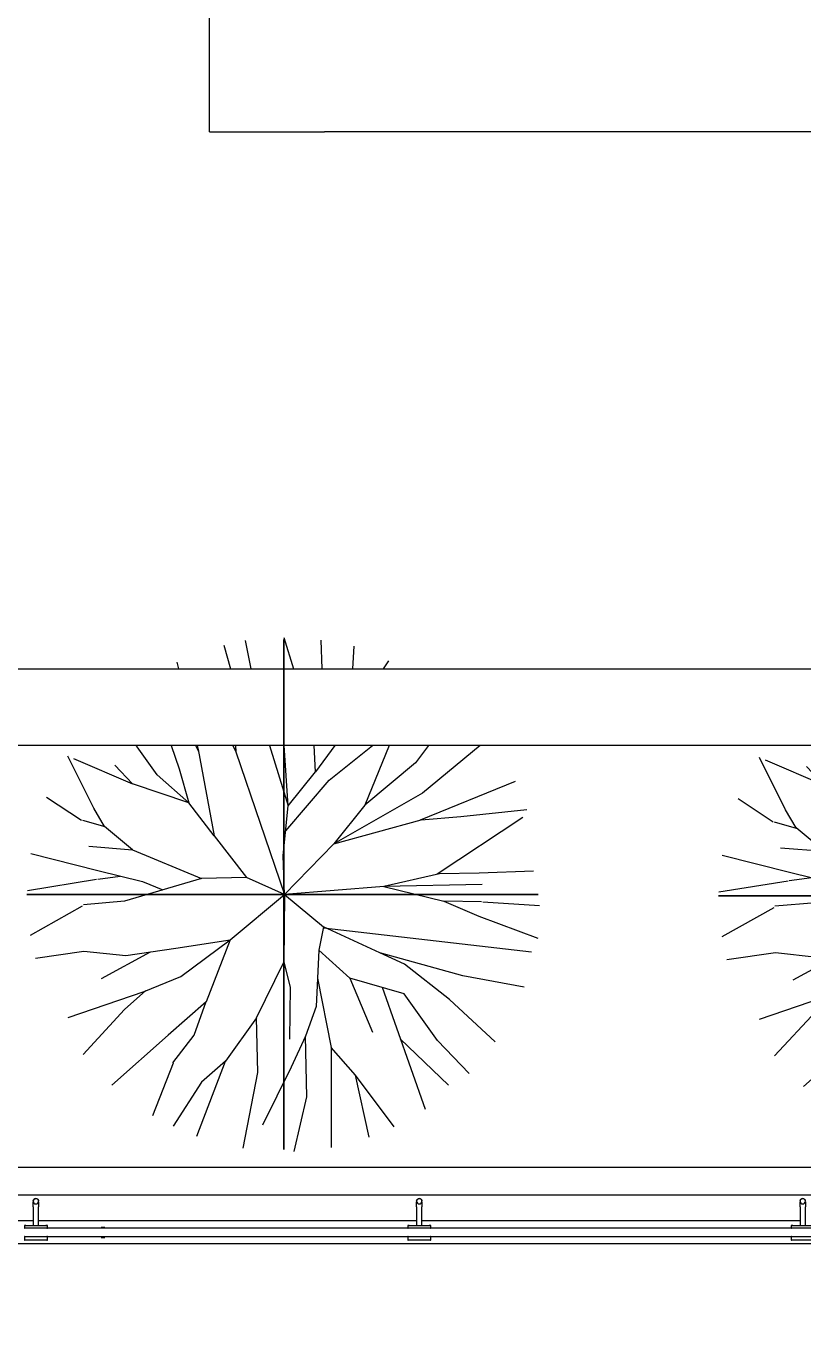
# Model space of a CAD drawing. Header units: millimetres. Extents: x -20144 to 117103, y -11426 to 48263.
# Drawn here: x 73423 to 75447, y -260 to 3175 of the extents above; entities that cross this region are included whole.
import ezdxf

# ---------------------------------------------------------------- set-up
doc = ezdxf.new("R2010")
doc.units = ezdxf.units.MM
doc.linetypes.add('Grid Line', pattern=[22.225, 12.7, -3.175, 3.175, -3.175])
for name, color, linetype, lineweight in [('DIM', 1, 'Continuous', 5), ('L-SITE', 91, 'Continuous', 5), ('NET THAY 1', 41, 'Continuous', 5), ('NET THAY 2', 55, 'Continuous', 5), ('NET-THAY', 2, 'Continuous', 15), ('TRUC', 225, 'Continuous', 5)]:
    doc.layers.add(name, color=color, linetype=linetype, lineweight=lineweight)
doc.styles.add('TA1', font='arial.ttf')
doc.dimstyles.new('D_200_KTx2', dxfattribs={"dimtxt": 400, "dimasz": 300, "dimexe": 300, "dimexo": 300, "dimgap": 160, "dimtad": 1, "dimdec": 0, "dimzin": 9, "dimtxsty": 'TA1', "dimblk": 'ARCHTICK', "dimcen": 1, "dimdle": 300, "dimclrd": 256, "dimclre": 256, "dimclrt": 7, "dimadec": 0, "dimazin": 0, "dimtfac": 1, "dimtdec": 0, "dimtix": 1, "dimtmove": 1, "dimatfit": 3, "dimldrblk": 'ARCHTICK', "dimfxl": 1, "dimtolj": 1, "dimtzin": 0, "dimlwd": -1, "dimlwe": -1, "dimarcsym": 0})

# ---------------------------------------------------------------- blocks, each defined once
blk = doc.blocks.new('Railing - NBS_RailInfillPnl_Post-721024-MẶT BẰNG TẦNG 23')
at = {"layer": 'NET THAY 2'}
for p, q in [((-13, -5), (-13, 5)), ((13, 5), (13, -5))]:
    blk.add_line(p, q, dxfattribs=at)
blk = doc.blocks.new('Railing - Railing-573255-MẶT BẰNG TẦNG 23')
at = {"layer": 'NET THAY 1'}
for p, q in [((9198.3, 126.9), (527.5, 126.9)), ((9198.3, 126.9), (527.5, 126.9)), ((2440.8, 59.9), (1454.2, 59.9)), ((3440.8, 59.9), (2454.2, 59.9)), ((4440.8, 59.9), (3454.2, 59.9)), ((9198.3, -0.1), (400.5, -0.1))]:
    blk.add_line(p, q, dxfattribs=at)
at = {"extrusion": (0, 0, -1), "zscale": -1, "rotation": 270}
blk.add_blockref('Railing - NBS_RailInfillPnl_Post-721024-MẶT BẰNG TẦNG 23', (-2622.5, 29.9), dxfattribs=at)
blk = doc.blocks.new('Top Rail Type - Top Rail_Internal_-573260-MẶT BẰNG TẦNG 23')
at = {"layer": 'NET THAY 1'}
for p, q in [((3421.6, 40.7), (2473.6, 40.7)), ((4421.6, 40.7), (3473.6, 40.7)), ((2476.6, 19.2), (3418.6, 19.2)), ((3476.6, 19.2), (4418.6, 19.2))]:
    blk.add_line(p, q, dxfattribs=at)
blk = doc.blocks.new('ALB-RAILING 32 - ALB-BALUSTER-V86-MẶT BẰNG TẦNG 23')
at = {"layer": 'NET THAY 1'}
for p, q in [((-30, 101.1), (-30, 91.9)), ((-30, 101.1), (30, 101.1)), ((-29, 101.1), (-30, 101.1)), ((-30, 91.9), (-29, 91.9)), ((30, 91.9), (-30, 91.9)), ((-30, 70.4), (-30, 63.2)), ((-30, 70.4), (30, 70.4)), ((-29, 70.4), (-30, 70.4)), ((30, 101.1), (29, 101.1)), ((29, 91.9), (30, 91.9)), ((30, 70.4), (29, 70.4)), ((30, 91.9), (30, 101.1)), ((30, 63.2), (30, 70.4)), ((-30, 63.2), (-26, 63.2)), ((30, 63.2), (-30, 63.2)), ((-7, 63.2), (-7, 15)), ((7, 15), (7, 63.2)), ((26, 63.2), (30, 63.2))]:
    blk.add_line(p, q, dxfattribs=at)
at = {"layer": 'NET THAY 1', "flags": 128}
for points in [[(-7, 1.4), (-7, 1.7), (-7, 2), (-7, 2.3), (-7, 2.6), (-7, 3), (-7, 3.3), (-7, 3.7), (-7, 4.1), (-7, 4.5), (-7, 5), (-7, 5.4), (-7, 5.9), (-7, 6.4), (-7, 6.9), (-7, 7.4), (-7, 7.9), (-7, 8.5), (-7, 9), (-7, 9.6), (-7, 10.1), (-7, 10.7), (-7, 11.3), (-7, 11.9), (-7, 12.5), (-7, 13), (-7, 13.6), (-7, 14.2), (-7, 14.8), (-7, 15)], [(7, 0), (7, -0.3), (7, -0.6), (6.9, -0.8), (6.9, -1.1), (6.9, -1.4), (6.8, -1.7)], [(7, 15), (7, 14.4), (7, 13.8), (7, 13.2), (7, 12.6), (7, 12), (7, 11.4), (7, 10.9), (7, 10.3), (7, 9.7), (7, 9.2), (7, 8.6), (7, 8.1), (7, 7.5), (7, 7), (7, 6.5), (7, 6), (7, 5.6), (7, 5.1), (7, 4.7), (7, 4.2), (7, 3.8), (7, 3.4), (7, 3.1), (7, 2.7)], [(-3, -6.3), (-3.2, -6.2), (-3.5, -6.1), (-3.7, -5.9), (-4, -5.8), (-4.2, -5.6), (-4.4, -5.4), (-4.6, -5.3), (-4.8, -5.1), (-5, -4.9), (-5.2, -4.7), (-5.4, -4.5), (-5.6, -4.2), (-5.7, -4), (-5.9, -3.8), (-6, -3.5), (-6.2, -3.3), (-6.3, -3), (-6.4, -2.8), (-6.5, -2.5), (-6.6, -2.3), (-6.7, -2), (-6.8, -1.7), (-6.8, -1.5), (-6.9, -1.2)], [(0, -7), (-0.3, -7), (-0.6, -7), (-0.8, -6.9), (-1.1, -6.9), (-1.4, -6.9), (-1.7, -6.8)], [(6.6, -2.5), (6.4, -2.7), (6.3, -3), (6.2, -3.2), (6.1, -3.5), (5.9, -3.7), (5.8, -4), (5.6, -4.2), (5.4, -4.4), (5.3, -4.6), (5.1, -4.8), (4.9, -5), (4.7, -5.2), (4.5, -5.4), (4.2, -5.6), (4, -5.7), (3.8, -5.9), (3.5, -6), (3.3, -6.2), (3, -6.3), (2.8, -6.4), (2.5, -6.5), (2.3, -6.6), (2, -6.7), (1.7, -6.8), (1.5, -6.8), (1.2, -6.9), (0.9, -6.9), (0.6, -7), (0.4, -7), (0.1, -7), (0, -7)]]:
    blk.add_lwpolyline(points, dxfattribs=at)
at = {"layer": 'NET THAY 1'}
for start, end in [(90, 270), (270, 90)]:
    blk.add_arc((0, 0), 7, start, end, dxfattribs=at)
blk = doc.blocks.new('CAY XANH 1 - new block_dwg_110_植栽_中_高木 - 落葉1_φ4000_H5500-1445069-IDEA-4th Storey - Detail-V196-MẶT BẰNG TẦNG 23')
at = {"layer": 'L-SITE'}
for p, q in [((-306, 1976), (-261, 1757)), ((-5, 2000), (71, 1757)), ((293, 1757), (285, 1980)), ((-472, 1941), (-420, 1757)), ((541, 1934), (529, 1757)), ((-838, 1808), (-825, 1757)), ((772, 1757), (813, 1820)), ((-667, 1111), (-690, 1161)), ((-380, 1161), (-379, 1110)), ((815, 1161), (625, 696)), ((1796, 880), (1057, 580)), ((-1850, 759), (-1578, 578)), ((-1570, 578), (-1398, 529)), ((1855, 599), (1188, 159)), ((-2000, 33), (-1462, 119)), ((-1453, 121), (-1278, 144)), ((-1975, -315), (-1571, -88)), ((1984, -88), (1545, -58)), ((1923, -449), (303, -262)), ((-1423, -653), (-1041, -445)), ((1097, -1672), (762, -724)), ((1278, -1483), (902, -1122)), ((-1024, -1718), (-864, -1308)), ((855, -1808), (552, -1405))]:
    blk.add_line(p, q, dxfattribs=at)
at = {"layer": 'L-SITE', "flags": 128}
for points in [[(-880, 1161), (-819, 978), (-743, 713), (-1182, 862)], [(-678, 1161), (-670, 1129), (-546, 458), (-743, 713), (-989, 932), (-1147, 1149), (-1156, 1161)], [(-401, 1161), (-379, 1110), (0, 0), (-295, 133)], [(-116, 1161), (30, 691), (242, 956)], [(1939, 182), (1516, 167), (1206, 162), (773, 64), (0, 0), (-10, 303), (30, 691), (-3, 1161)], [(1122, 1161), (1021, 1024), (625, 696), (384, 396), (0, 0), (305, -251), (268, -432)], [(10, 497), (348, 890), (685, 1161)], [(392, 1161), (242, 956), (231, 1161)], [(1522, 1161), (1074, 790), (384, 396), (1064, 582), (1374, 607), (1887, 662)], [(-1522, 376), (-1182, 348), (-1399, 530), (-1482, 672), (-1685, 1077)], [(-1640, 1059), (-1182, 862), (-1319, 1008)], [(-546, 458), (-295, 133), (-645, 125)], [(-1974, 319), (-1451, 187), (-1104, 101), (-945, 37)], [(-1182, 348), (-645, 125), (-1245, -52), (-1564, -80)], [(-1683, -957), (-1092, -755), (-807, -637), (-423, -352), (0, 0), (-5, -527)], [(1538, 78), (773, 64), (1241, -50)], [(1534, -57), (1241, -50), (1512, -168), (1971, -338)], [(1865, -721), (1389, -632), (743, -453), (305, -251)], [(-1938, -494), (-1560, -440), (-1235, -475), (-846, -416), (-423, -352), (-610, -834), (-905, -1095), (-1342, -1483)], [(508, -651), (268, -432), (248, -870), (165, -1101)], [(1640, -1145), (1284, -817), (935, -541), (743, -453)], [(-217, -960), (-5, -527), (44, -720), (39, -1126)], [(258, -651), (365, -1191), (365, -1967)], [(1438, -1391), (1191, -1135), (931, -773), (508, -651), (685, -1070)], [(-1567, -1243), (-1244, -895), (-1077, -745)], [(-867, -1310), (-703, -1095), (-608, -832)], [(-321, -1974), (-207, -1385), (-217, -960), (-458, -1297)], [(76, -1999), (175, -1573), (165, -1101), (52, -1342), (-170, -1795)], [(659, -1888), (552, -1405), (365, -1191)], [(-682, -1880), (-458, -1297), (-645, -1459), (-866, -1803)]]:
    blk.add_lwpolyline(points, dxfattribs=at)
blk = doc.blocks.new('CAY XANH 1 - new block_dwg-V197-MẶT BẰNG TẦNG 23')
at = {"xscale": 0.5, "yscale": 0.5, "zscale": 0.5}
blk.add_blockref('CAY XANH 1 - new block_dwg_110_植栽_中_高木 - 落葉1_φ4000_H5500-1445069-IDEA-4th Storey - Detail-V196-MẶT BẰNG TẦNG 23', (-494873.7, 495980.5), dxfattribs=at)
blk = doc.blocks.new('CAY XANH 1 - CAY XANH_dwg-714093-MẶT BẰNG TẦNG 23')
at = {"layer": 'L-SITE'}
for p, q in [((28746.5, 0), (28733, 0)), ((28788.3, 0), (28770.7, 0)), ((28931.4, 0), (28921.9, 0)), ((29155.3, 0), (29164.1, 0))]:
    blk.add_line(p, q, dxfattribs=at)
at = {"layer": 'L-SITE', "flags": 128}
for points in [[(28694.1, 0), (28684.6, 0), (28661.3, 0), (28659.4, 0), (28644, 0), (28634.5, 0), (28611.2, 0), (28603.7, 0), (28594.2, 0), (28603.7, 0), (28609.6, 0), (28592.2, 0), (28570.9, 0), (28578.4, 0), (28603.7, 0), (28662, 0), (28642.6, 0), (28600.1, 0), (28579.1, 0), (28609.9, 0), (28604, 0), (28575.2, 0), (28563.7, 0), (28584.7, 0), (28609.9, 0), (28613.8, 0), (28600.1, 0), (28611.8, 0), (28638.7, 0), (28677.6, 0), (28708.4, 0), (28713.9, 0), (28725.7, 0), (28715.9, 0), (28712.3, 0), (28702.5, 0), (28691, 0), (28706.4, 0), (28731.3, 0), (28735.2, 0), (28750.6, 0), (28756.5, 0), (28781.4, 0), (28806.3, 0), (28821.7, 0), (28833.5, 0), (28837.1, 0), (28862.3, 0), (28883.3, 0), (28898.7, 0), (28916, 0), (28931.4, 0)], [(28647.5, 0), (28660.7, 0), (28678.3, 0), (28673.9, 0), (28669.5, 0), (28647.5, 0)], [(29039.2, 0), (29014.3, 0), (28989.4, 0), (28974, 0), (28975.7, 0), (28958.6, 0), (28943.2, 0), (28925.9, 0), (28918, 0), (28931.4, 0), (28920, 0), (28895.1, 0), (28877.7, 0), (28821.5, 0), (28814, 0), (28794.6, 0), (28769.7, 0), (28707.5, 0), (28715.4, 0), (28722.9, 0), (28717.3, 0), (28707.5, 0), (28702, 0), (28694.1, 0)], [(28752.4, 0), (28737, 0), (28715.7, 0)], [(28715.7, 0), (28725.2, 0), (28721.6, 0), (28735, 0), (28740.6, 0), (28746.5, 0), (28765.8, 0), (28752.4, 0)], [(28733, 0), (28738.9, 0), (28756, 0), (28765.8, 0), (28771.4, 0), (28775.3, 0), (28781.2, 0), (28788.7, 0), (28792.7, 0), (28732.7, 0)], [(28732.7, 0), (28740.3, 0), (28815.9, 0), (28825.4, 0), (28881.6, 0), (28895.1, 0), (28898.7, 0), (28889.2, 0), (28895.1, 0), (28904.6, 0), (28921.9, 0), (28927.8, 0)], [(28763.8, 0), (28748.4, 0), (28746.5, 0)], [(28785.1, 0), (28788.7, 0), (28790.7, 0), (28785.1, 0), (28763.8, 0)], [(28770.7, 0), (28768.5, 0), (28779.5, 0), (28788.3, 0)], [(28817.6, 0), (28796.6, 0), (28785.1, 0)], [(28921.9, 0), (28908.5, 0), (28910.5, 0), (28893.1, 0), (28898.7, 0), (28893.1, 0), (28867.9, 0), (28812, 0)], [(28812, 0), (28823.5, 0), (28817.6, 0)], [(28927.8, 0), (28939.3, 0), (28941.3, 0), (28946.8, 0), (28956.7, 0), (28933.4, 0), (28921.9, 0), (28931.4, 0), (28946.8, 0), (28962.2, 0), (28970.1, 0), (28981.6, 0), (28995, 0)], [(29091.3, 0), (29110.6, 0), (29116.2, 0), (29106.7, 0), (29089.3, 0), (29081.8, 0), (29072, 0), (29058.5, 0), (29037.2, 0), (29033.6, 0), (29018.2, 0), (29008.4, 0), (29002.8, 0), (28997, 0), (28983.5, 0), (28966.2, 0), (28958.6, 0), (28956.7, 0), (28939.3, 0), (28921.9, 0)], [(28921.9, 0), (28931.4, 0), (28933.4, 0), (28943.2, 0), (28956.7, 0), (28954.7, 0), (28958.6, 0), (28975.7, 0), (28981.6, 0), (28987.5, 0), (29004.8, 0), (29037.2, 0), (29047.1, 0), (29053, 0), (29041.2, 0), (29043.1, 0), (29051, 0), (29068.4, 0)], [(28995, 0), (29010.4, 0), (29025.8, 0), (29020.2, 0), (29006.5, 0)], [(29006.5, 0), (29025.8, 0), (29029.7, 0), (29018.2, 0), (29025.8, 0), (29045.1, 0), (29053, 0), (29062.5, 0), (29070, 0), (29083.8, 0), (29108.7, 0), (29114.5, 0)], [(29312.7, 0), (29293.4, 0), (29302.9, 0), (29316.3, 0), (29320.3, 0), (29302.9, 0), (29285.5, 0), (29262.6, 0), (29270.1, 0), (29304.9, 0), (29312.7, 0), (29304.9, 0), (29297.3, 0), (29281.9, 0), (29327.3, 0), (29348.6, 0), (29330.1, 0), (29343.5, 0), (29390.9, 0), (29381.4, 0), (29362, 0), (29366, 0), (29373.5, 0), (29352.5, 0), (29344.7, 0), (29331.2, 0), (29311.9, 0), (29298.5, 0), (29229.9, 0), (29212.5, 0), (29205, 0), (29176.1, 0), (29168.3, 0), (29150.9, 0), (29145.3, 0), (29160.7, 0), (29174.2, 0), (29170.2, 0), (29152.9, 0), (29145.3, 0), (29102.8, 0), (29106.7, 0), (29070, 0), (29043.1, 0), (29037.2, 0)], [(29037.2, 0), (29058.5, 0), (29072, 0), (29087.4, 0), (29099.2, 0), (29089.3, 0), (29075.9, 0), (29068.4, 0), (29104.7, 0), (29116.2, 0)], [(29116.2, 0), (29091.3, 0), (29083.8, 0), (29070, 0), (29049, 0), (29039.2, 0)], [(29068.4, 0), (29056.6, 0), (29060.5, 0), (29112.3, 0), (29147, 0), (29158.4, 0), (29135.5, 0), (29131.6, 0), (29147, 0), (29162.4, 0), (29169.9, 0), (29187.3, 0), (29195.1, 0), (29222, 0), (29233.5, 0), (29256.7, 0), (29210.9, 0), (29220.4, 0), (29208.6, 0), (29224, 0), (29237.7, 0), (29247.2, 0), (29260.6, 0), (29268.5, 0), (29283.9, 0), (29299.3, 0), (29312.7, 0)], [(29114.5, 0), (29100.8, 0), (29091.3, 0)], [(29160.7, 0), (29147, 0), (29133.5, 0), (29139.4, 0), (29162.4, 0), (29170.2, 0), (29154.8, 0)], [(29164.1, 0), (29172.9, 0), (29179.5, 0), (29192.7, 0), (29186.1, 0), (29150.9, 0), (29144.3, 0), (29137.8, 0), (29144.3, 0), (29155.3, 0)], [(29154.8, 0), (29162.4, 0), (29181.7, 0), (29191.5, 0), (29185.6, 0), (29212.5, 0), (29224, 0), (29205, 0), (29199.1, 0), (29177.8, 0), (29179.7, 0)], [(29179.7, 0), (29174.2, 0), (29160.7, 0)], [(29221.3, 0), (29199.3, 0), (29186.1, 0), (29199.3, 0)], [(29199.3, 0), (29210.3, 0), (29230.1, 0), (29241.1, 0), (29283.4, 0), (29301, 0), (29296.6, 0), (29238.9, 0), (29241.1, 0), (29225.7, 0), (29221.3, 0)]]:
    blk.add_lwpolyline(points, dxfattribs=at)
for points in [[(28645.7, 0), (28641.3, 0), (28706.9, 0), (28676.5, 0), (28672.1, 0), (28685.3, 0), (28676.5, 0)], [(28690.8, 0), (28669.5, 0), (28662, 0), (28675.4, 0), (28681, 0), (28698.3, 0), (28700.3, 0)], [(28737.7, 0), (28750.9, 0), (28759.7, 0), (28755.3, 0), (28737.7, 0), (28711.3, 0), (28700.3, 0), (28698.1, 0), (28715.7, 0), (28717.9, 0), (28722.3, 0), (28739.9, 0)], [(28785.9, 0), (28783.7, 0), (28768.3, 0), (28757.3, 0), (28752.9, 0), (28748.5, 0), (28768.3, 0), (28777.1, 0)], [(28904.6, 0), (28915.6, 0), (28871.6, 0), (28805.9, 0), (28810.3, 0), (28803.7, 0), (28873.8, 0), (28882.6, 0)], [(28871.6, 0), (28858.4, 0), (28851.8, 0), (28862.8, 0)], [(28898, 0), (28909, 0), (28928.8, 0), (28931, 0), (28935.4, 0), (28942, 0), (28931, 0), (28909, 0), (28880.4, 0)], [(28926.6, 0), (28942, 0), (28957.4, 0), (28950.8, 0), (28975, 0), (28957.4, 0), (28948.6, 0), (28915.6, 0)], [(28970.6, 0), (28975, 0), (28957.4, 0), (28942, 0), (28955.2, 0), (28950.8, 0)], [(29036.6, 0), (29043.2, 0), (29045.4, 0), (29025.6, 0), (29023.4, 0)], [(29118, 0), (29115.8, 0), (29135.6, 0), (29140, 0), (29129, 0)], [(29157.5, 0), (29161.9, 0), (29190.5, 0), (29194.9, 0), (29192.7, 0), (29205.9, 0), (29225.7, 0), (29219.1, 0), (29205.9, 0), (29203.7, 0), (29192.7, 0), (29164.1, 0)], [(29287, 0), (29239.4, 0), (29231.8, 0), (29294.6, 0), (29300.5, 0), (29319.8, 0), (29304.4, 0)]]:
    blk.add_lwpolyline(points, close=True, dxfattribs=at)
blk = doc.blocks.new('CAY XANH 1 - CAY XANH_dwg-V198-MẶT BẰNG TẦNG 23')
at = {"layer": 'L-SITE'}
for p, q in [((0, -28746.5), (0, -28733)), ((0, -28788.3), (0, -28770.7)), ((0, -28931.4), (0, -28921.9)), ((0, -29155.3), (0, -29164.1))]:
    blk.add_line(p, q, dxfattribs=at)
at = {"layer": 'L-SITE', "flags": 128}
for points in [[(0, -28694.1), (0, -28684.6), (0, -28661.3), (0, -28659.4), (0, -28644), (0, -28634.5), (0, -28611.2), (0, -28603.7), (0, -28594.2), (0, -28603.7), (0, -28609.6), (0, -28592.2), (0, -28570.9), (0, -28578.4), (0, -28603.7), (0, -28662), (0, -28642.6), (0, -28600.1), (0, -28579.1), (0, -28609.9), (0, -28604), (0, -28575.2), (0, -28563.7), (0, -28584.7), (0, -28609.9), (0, -28613.8), (0, -28600.1), (0, -28611.8), (0, -28638.7), (0, -28677.6), (0, -28708.4), (0, -28713.9), (0, -28725.7), (0, -28715.9), (0, -28712.3), (0, -28702.5), (0, -28691), (0, -28706.4), (0, -28731.3), (0, -28735.2), (0, -28750.6), (0, -28756.5), (0, -28781.4), (0, -28806.3), (0, -28821.7), (0, -28833.5), (0, -28837.1), (0, -28862.3), (0, -28883.3), (0, -28898.7), (0, -28916), (0, -28931.4)], [(0, -28647.5), (0, -28660.7), (0, -28678.3), (0, -28673.9), (0, -28669.5), (0, -28647.5)], [(0, -29039.2), (0, -29014.3), (0, -28989.4), (0, -28974), (0, -28975.7), (0, -28958.6), (0, -28943.2), (0, -28925.9), (0, -28918), (0, -28931.4), (0, -28920), (0, -28895.1), (0, -28877.7), (0, -28821.5), (0, -28814), (0, -28794.6), (0, -28769.7), (0, -28707.5), (0, -28715.4), (0, -28722.9), (0, -28717.3), (0, -28707.5), (0, -28702), (0, -28694.1)], [(0, -28752.4), (0, -28737), (0, -28715.7)], [(0, -28715.7), (0, -28725.2), (0, -28721.6)], [(0, -28730.6), (0, -28735), (0, -28740.6), (0, -28746.5), (0, -28765.8), (0, -28752.4)], [(0, -28733), (0, -28738.9), (0, -28756), (0, -28765.8), (0, -28771.4), (0, -28775.3), (0, -28781.2), (0, -28788.7), (0, -28792.7), (0, -28732.7)], [(0, -28732.7), (0, -28740.3), (0, -28815.9), (0, -28825.4), (0, -28881.6), (0, -28895.1), (0, -28898.7), (0, -28889.2), (0, -28895.1), (0, -28904.6), (0, -28921.9), (0, -28927.8)], [(0, -28763.8), (0, -28748.4), (0, -28746.5)], [(0, -28785.1), (0, -28788.7), (0, -28790.7), (0, -28785.1), (0, -28763.8)], [(0, -28770.7), (0, -28768.5), (0, -28779.5), (0, -28788.3)], [(0, -28817.6), (0, -28796.6), (0, -28785.1)], [(0, -28921.9), (0, -28908.5), (0, -28910.5), (0, -28893.1), (0, -28898.7), (0, -28893.1), (0, -28867.9), (0, -28812)], [(0, -28812), (0, -28823.5), (0, -28817.6)], [(0, -28927.8), (0, -28939.3), (0, -28941.3), (0, -28946.8), (0, -28956.7), (0, -28933.4), (0, -28921.9), (0, -28931.4), (0, -28946.8), (0, -28962.2), (0, -28970.1), (0, -28981.6), (0, -28995)], [(0, -29091.3), (0, -29110.6), (0, -29116.2), (0, -29106.7), (0, -29089.3), (0, -29081.8), (0, -29072), (0, -29058.5), (0, -29037.2), (0, -29033.6), (0, -29018.2), (0, -29008.4), (0, -29002.8), (0, -28997), (0, -28983.5), (0, -28966.2), (0, -28958.6), (0, -28956.7), (0, -28939.3), (0, -28921.9)], [(0, -28921.9), (0, -28931.4), (0, -28933.4), (0, -28943.2), (0, -28956.7), (0, -28954.7), (0, -28958.6), (0, -28975.7), (0, -28981.6), (0, -28987.5), (0, -29004.8), (0, -29037.2), (0, -29047.1), (0, -29053), (0, -29041.2), (0, -29043.1), (0, -29051), (0, -29068.4)], [(0, -28995), (0, -29010.4), (0, -29025.8), (0, -29020.2), (0, -29006.5)], [(0, -29006.5), (0, -29025.8), (0, -29029.7), (0, -29018.2), (0, -29025.8), (0, -29045.1), (0, -29053), (0, -29062.5), (0, -29070), (0, -29083.8), (0, -29108.7), (0, -29114.5)], [(0, -29312.7), (0, -29293.4), (0, -29302.9), (0, -29316.3), (0, -29320.3), (0, -29302.9), (0, -29285.5), (0, -29262.6), (0, -29270.1), (0, -29304.9), (0, -29312.7), (0, -29304.9), (0, -29297.3), (0, -29281.9), (0, -29327.3), (0, -29348.6), (0, -29330.1), (0, -29343.5), (0, -29390.9), (0, -29381.4), (0, -29362), (0, -29366), (0, -29373.5), (0, -29352.5), (0, -29344.7), (0, -29331.2), (0, -29311.9), (0, -29298.5), (0, -29229.9), (0, -29212.5), (0, -29205), (0, -29176.1), (0, -29168.3), (0, -29150.9), (0, -29145.3), (0, -29160.7), (0, -29174.2), (0, -29170.2), (0, -29152.9), (0, -29145.3), (0, -29102.8), (0, -29106.7), (0, -29070), (0, -29043.1), (0, -29037.2)], [(0, -29037.2), (0, -29058.5), (0, -29072), (0, -29087.4), (0, -29099.2), (0, -29089.3), (0, -29075.9), (0, -29068.4), (0, -29104.7), (0, -29116.2)], [(0, -29116.2), (0, -29091.3), (0, -29083.8), (0, -29070), (0, -29049), (0, -29039.2)], [(0, -29068.4), (0, -29056.6), (0, -29060.5), (0, -29112.3), (0, -29147), (0, -29158.4), (0, -29135.5), (0, -29131.6), (0, -29147), (0, -29162.4), (0, -29169.9), (0, -29187.3), (0, -29195.1), (0, -29222), (0, -29233.5), (0, -29256.7), (0, -29210.9), (0, -29220.4), (0, -29208.6), (0, -29224), (0, -29237.7), (0, -29247.2), (0, -29260.6), (0, -29268.5), (0, -29283.9), (0, -29299.3), (0, -29312.7)], [(0, -29114.5), (0, -29100.8), (0, -29091.3)], [(0, -29160.7), (0, -29147), (0, -29133.5), (0, -29139.4), (0, -29162.4), (0, -29170.2), (0, -29154.8)], [(0, -29164.1), (0, -29172.9), (0, -29179.5), (0, -29192.7), (0, -29186.1), (0, -29150.9), (0, -29144.3), (0, -29137.8), (0, -29144.3), (0, -29155.3)], [(0, -29154.8), (0, -29162.4), (0, -29181.7), (0, -29191.5), (0, -29185.6), (0, -29212.5), (0, -29224), (0, -29205), (0, -29199.1), (0, -29177.8), (0, -29179.7)], [(0, -29179.7), (0, -29174.2), (0, -29160.7)], [(0, -29221.3), (0, -29199.3), (0, -29186.1), (0, -29199.3)], [(0, -29199.3), (0, -29210.3), (0, -29230.1), (0, -29241.1), (0, -29283.4), (0, -29301), (0, -29296.6), (0, -29238.9), (0, -29241.1), (0, -29225.7), (0, -29221.3)]]:
    blk.add_lwpolyline(points, dxfattribs=at)
for points in [[(0, -28645.7), (0, -28641.3), (0, -28706.9), (0, -28676.5), (0, -28672.1), (0, -28685.3), (0, -28676.5)], [(0, -28690.8), (0, -28669.5), (0, -28662), (0, -28675.4), (0, -28681), (0, -28698.3), (0, -28700.3)], [(0, -28737.7), (0, -28750.9), (0, -28759.7), (0, -28755.3), (0, -28737.7), (0, -28711.3), (0, -28700.3), (0, -28698.1), (0, -28715.7), (0, -28717.9), (0, -28722.3), (0, -28739.9)], [(0, -28785.9), (0, -28783.7), (0, -28768.3), (0, -28757.3), (0, -28752.9), (0, -28748.5), (0, -28768.3), (0, -28777.1)], [(0, -28904.6), (0, -28915.6), (0, -28871.6), (0, -28805.9), (0, -28810.3), (0, -28803.7), (0, -28873.8), (0, -28882.6)], [(0, -28871.6), (0, -28858.4), (0, -28851.8), (0, -28862.8)], [(0, -28898), (0, -28909), (0, -28928.8), (0, -28931), (0, -28935.4), (0, -28942), (0, -28931), (0, -28909), (0, -28880.4)], [(0, -28926.6), (0, -28942), (0, -28957.4), (0, -28950.8), (0, -28975), (0, -28957.4), (0, -28948.6), (0, -28915.6)], [(0, -28970.6), (0, -28975), (0, -28957.4), (0, -28942), (0, -28955.2), (0, -28950.8)], [(0, -29036.6), (0, -29043.2), (0, -29045.4), (0, -29025.6), (0, -29023.4)], [(0, -29118), (0, -29115.8), (0, -29135.6), (0, -29140), (0, -29129)], [(0, -29157.5), (0, -29161.9), (0, -29190.5), (0, -29194.9), (0, -29192.7), (0, -29205.9), (0, -29225.7), (0, -29219.1), (0, -29205.9), (0, -29203.7), (0, -29192.7), (0, -29164.1)], [(0, -29287), (0, -29239.4), (0, -29231.8), (0, -29294.6), (0, -29300.5), (0, -29319.8), (0, -29304.4)]]:
    blk.add_lwpolyline(points, close=True, dxfattribs=at)
blk = doc.blocks.new('CAY XANH 1 - CAY XANH 1-V199-MẶT BẰNG TẦNG 23')
for name, p, xscale, yscale, zscale in [('CAY XANH 1 - new block_dwg-V197-MẶT BẰNG TẦNG 23', (331762.8, -332503.6), 0.6703958691910499, 0.6703958691910499, 0.6703958691910499), ('CAY XANH 1 - CAY XANH_dwg-V198-MẶT BẰNG TẦNG 23', (0, 46610), 1.608504446305672, 1.608504446305672, 1.608504446305672), ('CAY XANH 1 - CAY XANH_dwg-714093-MẶT BẰNG TẦNG 23', (-46720.7, 0), 1.612196637345681, 1.612196637345681, 1.612196637345681)]:
    blk.add_blockref(name, p, dxfattribs=dict(xscale=xscale, yscale=yscale, zscale=zscale))
blk = doc.blocks.new('CAY XANH 1 - new block_dwg_110_植栽_中_高木 - 落葉1_φ4000_H5500-1445069-IDEA-4th Storey - Detail-V200-MẶT BẰNG TẦNG 23')
at = {"layer": 'L-SITE'}
for p, q in [((-306, 1976), (-263, 1769)), ((-5, 2000), (68, 1769)), ((293, 1769), (285, 1980)), ((-472, 1941), (-424, 1769)), ((541, 1934), (530, 1769)), ((-838, 1808), (-828, 1769)), ((780, 1769), (813, 1820)), ((-667, 1111), (-695, 1172)), ((-381, 1172), (-379, 1110)), ((820, 1172), (625, 696)), ((1796, 880), (1057, 580)), ((-1850, 759), (-1578, 578)), ((-1570, 578), (-1398, 529)), ((1855, 599), (1188, 159)), ((-2000, 33), (-1462, 119)), ((-1453, 121), (-1278, 144)), ((-1975, -315), (-1571, -88)), ((1984, -88), (1545, -58)), ((1923, -449), (303, -262)), ((-1423, -653), (-1041, -445)), ((1097, -1672), (762, -724)), ((1278, -1483), (902, -1122)), ((-1024, -1718), (-864, -1308)), ((855, -1808), (552, -1405))]:
    blk.add_line(p, q, dxfattribs=at)
at = {"layer": 'L-SITE', "flags": 128}
for points in [[(-884, 1172), (-819, 978), (-743, 713), (-1182, 862)], [(-681, 1172), (-670, 1129), (-546, 458), (-743, 713), (-989, 932), (-1147, 1149), (-1165, 1172)], [(-406, 1172), (-379, 1110), (0, 0), (-295, 133)], [(-120, 1172), (30, 691), (242, 956)], [(1939, 182), (1516, 167), (1206, 162), (773, 64), (0, 0), (-10, 303), (30, 691), (-4, 1172)], [(1131, 1172), (1021, 1024), (625, 696), (384, 396), (0, 0), (305, -251), (268, -432)], [(10, 497), (348, 890), (699, 1172)], [(400, 1172), (242, 956), (230, 1172)], [(1536, 1172), (1074, 790), (384, 396), (1064, 582), (1374, 607), (1887, 662)], [(-1522, 376), (-1182, 348), (-1399, 530), (-1482, 672), (-1685, 1077)], [(-1640, 1059), (-1182, 862), (-1319, 1008)], [(-546, 458), (-295, 133), (-645, 125)], [(-1974, 319), (-1451, 187), (-1104, 101), (-945, 37)], [(-1182, 348), (-645, 125), (-1245, -52), (-1564, -80)], [(-1683, -957), (-1092, -755), (-807, -637), (-423, -352), (0, 0), (-5, -527)], [(1538, 78), (773, 64), (1241, -50)], [(1534, -57), (1241, -50), (1512, -168), (1971, -338)], [(1865, -721), (1389, -632), (743, -453), (305, -251)], [(-1938, -494), (-1560, -440), (-1235, -475), (-846, -416), (-423, -352), (-610, -834), (-905, -1095), (-1342, -1483)], [(508, -651), (268, -432), (248, -870), (165, -1101)], [(1640, -1145), (1284, -817), (935, -541), (743, -453)], [(-217, -960), (-5, -527), (44, -720), (39, -1126)], [(258, -651), (365, -1191), (365, -1967)], [(1438, -1391), (1191, -1135), (931, -773), (508, -651), (685, -1070)], [(-1567, -1243), (-1244, -895), (-1077, -745)], [(-867, -1310), (-703, -1095), (-608, -832)], [(-321, -1974), (-207, -1385), (-217, -960), (-458, -1297)], [(76, -1999), (175, -1573), (165, -1101), (52, -1342), (-170, -1795)], [(659, -1888), (552, -1405), (365, -1191)], [(-682, -1880), (-458, -1297), (-645, -1459), (-866, -1803)]]:
    blk.add_lwpolyline(points, dxfattribs=at)
blk = doc.blocks.new('CAY XANH 1 - new block_dwg-V201-MẶT BẰNG TẦNG 23')
at = {"xscale": 0.5, "yscale": 0.5, "zscale": 0.5}
blk.add_blockref('CAY XANH 1 - new block_dwg_110_植栽_中_高木 - 落葉1_φ4000_H5500-1445069-IDEA-4th Storey - Detail-V200-MẶT BẰNG TẦNG 23', (-494873.7, 495980.5), dxfattribs=at)
blk = doc.blocks.new('CAY XANH 1 - CAY XANH_dwg-V202-MẶT BẰNG TẦNG 23')
at = {"layer": 'L-SITE'}
for p, q in [((0, -28746.5), (0, -28733.2)), ((0, -28788.3), (0, -28770.7)), ((0, -28931.4), (0, -28921.9)), ((0, -29155.3), (0, -29164.1))]:
    blk.add_line(p, q, dxfattribs=at)
at = {"layer": 'L-SITE', "flags": 128}
for points in [[(0, -28608.9), (0, -28592.2), (0, -28570.9), (0, -28578.4), (0, -28603.7), (0, -28662), (0, -28642.6), (0, -28600.1), (0, -28579.1), (0, -28609.9), (0, -28604), (0, -28575.2), (0, -28563.7), (0, -28584.7), (0, -28609.9), (0, -28613.8), (0, -28600.1), (0, -28611.8), (0, -28638.7), (0, -28677.6), (0, -28708.4), (0, -28713.9), (0, -28725.7), (0, -28715.9), (0, -28712.3), (0, -28702.5), (0, -28691), (0, -28706.4), (0, -28731.3), (0, -28735.2), (0, -28750.6), (0, -28756.5), (0, -28781.4), (0, -28806.3), (0, -28821.7), (0, -28833.5), (0, -28837.1), (0, -28862.3), (0, -28883.3), (0, -28898.7), (0, -28916), (0, -28931.4)], [(0, -28608.9), (0, -28603.7), (0, -28594.2), (0, -28603.7), (0, -28608.9)], [(0, -28644.5), (0, -28706.9), (0, -28676.5), (0, -28674.5)], [(0, -28647.5), (0, -28660.7), (0, -28678.3), (0, -28673.9), (0, -28669.5), (0, -28647.5)], [(0, -29039.2), (0, -29014.3), (0, -28989.4), (0, -28974), (0, -28975.7), (0, -28958.6), (0, -28943.2), (0, -28925.9), (0, -28918), (0, -28931.4), (0, -28920), (0, -28895.1), (0, -28877.7), (0, -28821.5), (0, -28814), (0, -28794.6), (0, -28769.7), (0, -28707.5)], [(0, -28733.2), (0, -28738.9), (0, -28756), (0, -28765.8), (0, -28771.4), (0, -28775.3), (0, -28781.2), (0, -28788.7), (0, -28792.7), (0, -28733.2)], [(0, -28733.2), (0, -28740.3), (0, -28815.9), (0, -28825.4), (0, -28881.6), (0, -28895.1), (0, -28898.7), (0, -28889.2), (0, -28895.1), (0, -28904.6), (0, -28921.9), (0, -28927.8)], [(0, -28752.4), (0, -28737), (0, -28733.2)], [(0, -28733.2), (0, -28735), (0, -28740.6), (0, -28746.5), (0, -28765.8), (0, -28752.4)], [(0, -28763.8), (0, -28748.4), (0, -28746.5)], [(0, -28785.1), (0, -28788.7), (0, -28790.7), (0, -28785.1), (0, -28763.8)], [(0, -28770.7), (0, -28768.5), (0, -28779.5), (0, -28788.3)], [(0, -28817.6), (0, -28796.6), (0, -28785.1)], [(0, -28921.9), (0, -28908.5), (0, -28910.5), (0, -28893.1), (0, -28898.7), (0, -28893.1), (0, -28867.9), (0, -28812)], [(0, -28812), (0, -28823.5), (0, -28817.6)], [(0, -28927.8), (0, -28939.3), (0, -28941.3), (0, -28946.8), (0, -28956.7), (0, -28933.4), (0, -28921.9), (0, -28931.4), (0, -28946.8), (0, -28962.2), (0, -28970.1), (0, -28981.6), (0, -28995)], [(0, -29091.3), (0, -29110.6), (0, -29116.2), (0, -29106.7), (0, -29089.3), (0, -29081.8), (0, -29072), (0, -29058.5), (0, -29037.2), (0, -29033.6), (0, -29018.2), (0, -29008.4), (0, -29002.8), (0, -28997), (0, -28983.5), (0, -28966.2), (0, -28958.6), (0, -28956.7), (0, -28939.3), (0, -28921.9)], [(0, -28921.9), (0, -28931.4), (0, -28933.4), (0, -28943.2), (0, -28956.7), (0, -28954.7), (0, -28958.6), (0, -28975.7), (0, -28981.6), (0, -28987.5), (0, -29004.8), (0, -29037.2), (0, -29047.1), (0, -29053), (0, -29041.2), (0, -29043.1), (0, -29051), (0, -29068.4)], [(0, -28995), (0, -29010.4), (0, -29025.8), (0, -29020.2), (0, -29006.5)], [(0, -29006.5), (0, -29025.8), (0, -29029.7), (0, -29018.2), (0, -29025.8), (0, -29045.1), (0, -29053), (0, -29062.5), (0, -29070), (0, -29083.8), (0, -29108.7), (0, -29114.5)], [(0, -29312.7), (0, -29293.4), (0, -29302.9), (0, -29316.3), (0, -29320.3), (0, -29302.9), (0, -29285.5), (0, -29262.6), (0, -29270.1), (0, -29304.9), (0, -29312.7), (0, -29304.9), (0, -29297.3), (0, -29281.9), (0, -29327.3), (0, -29348.6), (0, -29330.1), (0, -29343.5), (0, -29390.9), (0, -29381.4), (0, -29362), (0, -29366), (0, -29373.5), (0, -29352.5), (0, -29344.7), (0, -29331.2), (0, -29311.9), (0, -29298.5), (0, -29229.9), (0, -29212.5), (0, -29205), (0, -29176.1), (0, -29168.3), (0, -29150.9), (0, -29145.3), (0, -29160.7), (0, -29174.2), (0, -29170.2), (0, -29152.9), (0, -29145.3), (0, -29102.8), (0, -29106.7), (0, -29070), (0, -29043.1), (0, -29037.2)], [(0, -29037.2), (0, -29058.5), (0, -29072), (0, -29087.4), (0, -29099.2), (0, -29089.3), (0, -29075.9), (0, -29068.4), (0, -29104.7), (0, -29116.2)], [(0, -29116.2), (0, -29091.3), (0, -29083.8), (0, -29070), (0, -29049), (0, -29039.2)], [(0, -29068.4), (0, -29056.6), (0, -29060.5), (0, -29112.3), (0, -29147), (0, -29158.4), (0, -29135.5), (0, -29131.6), (0, -29147), (0, -29162.4), (0, -29169.9), (0, -29187.3), (0, -29195.1), (0, -29222), (0, -29233.5), (0, -29256.7), (0, -29210.9), (0, -29220.4), (0, -29208.6), (0, -29224), (0, -29237.7), (0, -29247.2), (0, -29260.6), (0, -29268.5), (0, -29283.9), (0, -29299.3), (0, -29312.7)], [(0, -29114.5), (0, -29100.8), (0, -29091.3)], [(0, -29160.7), (0, -29147), (0, -29133.5), (0, -29139.4), (0, -29162.4), (0, -29170.2), (0, -29154.8)], [(0, -29164.1), (0, -29172.9), (0, -29179.5), (0, -29192.7), (0, -29186.1), (0, -29150.9), (0, -29144.3), (0, -29137.8), (0, -29144.3), (0, -29155.3)], [(0, -29154.8), (0, -29162.4), (0, -29181.7), (0, -29191.5), (0, -29185.6), (0, -29212.5), (0, -29224), (0, -29205), (0, -29199.1), (0, -29177.8), (0, -29179.7)], [(0, -29179.7), (0, -29174.2), (0, -29160.7)], [(0, -29221.3), (0, -29199.3), (0, -29186.1), (0, -29199.3)], [(0, -29199.3), (0, -29210.3), (0, -29230.1), (0, -29241.1), (0, -29283.4), (0, -29301), (0, -29296.6), (0, -29238.9), (0, -29241.1), (0, -29225.7), (0, -29221.3)]]:
    blk.add_lwpolyline(points, dxfattribs=at)
for points in [[(0, -28737.7), (0, -28750.9), (0, -28759.7), (0, -28755.3), (0, -28737.7), (0, -28711.3), (0, -28700.3), (0, -28698.1), (0, -28715.7), (0, -28717.9), (0, -28722.3), (0, -28739.9)], [(0, -28785.9), (0, -28783.7), (0, -28768.3), (0, -28757.3), (0, -28752.9), (0, -28748.5), (0, -28768.3), (0, -28777.1)], [(0, -28904.6), (0, -28915.6), (0, -28871.6), (0, -28805.9), (0, -28810.3), (0, -28803.7), (0, -28873.8), (0, -28882.6)], [(0, -28871.6), (0, -28858.4), (0, -28851.8), (0, -28862.8)], [(0, -28898), (0, -28909), (0, -28928.8), (0, -28931), (0, -28935.4), (0, -28942), (0, -28931), (0, -28909), (0, -28880.4)], [(0, -28926.6), (0, -28942), (0, -28957.4), (0, -28950.8), (0, -28975), (0, -28957.4), (0, -28948.6), (0, -28915.6)], [(0, -28970.6), (0, -28975), (0, -28957.4), (0, -28942), (0, -28955.2), (0, -28950.8)], [(0, -29036.6), (0, -29043.2), (0, -29045.4), (0, -29025.6), (0, -29023.4)], [(0, -29118), (0, -29115.8), (0, -29135.6), (0, -29140), (0, -29129)], [(0, -29157.5), (0, -29161.9), (0, -29190.5), (0, -29194.9), (0, -29192.7), (0, -29205.9), (0, -29225.7), (0, -29219.1), (0, -29205.9), (0, -29203.7), (0, -29192.7), (0, -29164.1)], [(0, -29287), (0, -29239.4), (0, -29231.8), (0, -29294.6), (0, -29300.5), (0, -29319.8), (0, -29304.4)]]:
    blk.add_lwpolyline(points, close=True, dxfattribs=at)
blk = doc.blocks.new('CAY XANH 1 - CAY XANH 1-V203-MẶT BẰNG TẦNG 23')
for name, p, xscale, yscale, zscale in [('CAY XANH 1 - new block_dwg-V201-MẶT BẰNG TẦNG 23', (331762.8, -332503.6), 0.6703958691910499, 0.6703958691910499, 0.6703958691910499), ('CAY XANH 1 - CAY XANH_dwg-V202-MẶT BẰNG TẦNG 23', (0, 46610), 1.608504446305672, 1.608504446305672, 1.608504446305672), ('CAY XANH 1 - CAY XANH_dwg-714093-MẶT BẰNG TẦNG 23', (-46720.7, 0), 1.612196637345681, 1.612196637345681, 1.612196637345681)]:
    blk.add_blockref(name, p, dxfattribs=dict(xscale=xscale, yscale=yscale, zscale=zscale))
blk = doc.blocks.new('_ArchTick')
at = {"color": 0, "const_width": 0.15}
blk.add_lwpolyline([(-0.5, -0.5), (0.5, 0.5)], dxfattribs=at)
blk = doc.blocks.new('*D670')
at = {"layer": 'Defpoints', "color": 0, "transparency": 16777216}
for p in [(72500.5, -0.1), (78950.5, -0.1), (78950.5, -2000.1)]:
    blk.add_point(p, dxfattribs=at)
at = {"layer": 'DIM', "transparency": 16777216}
for p, q in [((72500.5, -300.1), (72500.5, -2300.1)), ((78950.5, -300.1), (78950.5, -2300.1)), ((72200.5, -2000.1), (79250.5, -2000.1))]:
    blk.add_line(p, q, dxfattribs=at)
at = {"layer": 'DIM', "transparency": 16777216, "xscale": 300, "yscale": 300, "zscale": 300, "rotation": 180}
blk.add_blockref('_ArchTick', (72500.5, -2000.1), dxfattribs=at)
at = {"layer": 'DIM', "transparency": 16777216, "xscale": 300, "yscale": 300, "zscale": 300}
blk.add_blockref('_ArchTick', (78950.5, -2000.1), dxfattribs=at)
at = {"layer": 'DIM', "color": 7, "transparency": 16777216, "insert": (75725.5, -1635.8), "char_height": 400, "attachment_point": 5, "style": 'TA1'}
blk.add_mtext('\\A1;6450', dxfattribs=at)

msp = doc.modelspace()

# ---------------------------------------------------------------- linework, layer by layer
at = {"layer": 'NET-THAY', "lineweight": 9}
for p, q in [((73900.5, 2899.9), (73900.5, 9349.9)), ((73900.5, 2899.9), (74200.5, 2899.9)), ((76200.5, 2899.9), (74200.5, 2899.9)), ((72900.5, 1499.9), (75591, 1499.9)), ((75591, 1299.9), (72900.5, 1299.9)), ((71600.5, 199.9), (80198.3, 199.9))]:
    msp.add_line(p, q, dxfattribs=at)
at = {"layer": 'TRUC', "linetype": 'Grid Line', "ltscale": 50}
msp.add_line((114000.5, -0.1), (58907.6, -0.1), dxfattribs=at)

# ---------------------------------------------------------------- block references
at = {"lineweight": 9}
for name, p in [('Railing - Railing-573255-MẶT BẰNG TẦNG 23', (71000, 0)), ('Top Rail Type - Top Rail_Internal_-573260-MẶT BẰNG TẦNG 23', (71000, 0)), ('CAY XANH 1 - CAY XANH 1-V199-MẶT BẰNG TẦNG 23', (74094.3, 911.2)), ('CAY XANH 1 - CAY XANH 1-V203-MẶT BẰNG TẦNG 23', (75898, 907.4))]:
    msp.add_blockref(name, p, dxfattribs=at)
at = {"lineweight": 9, "rotation": 180}
for p in [(73447.6, 111.1), (74447.6, 111.1), (75447.6, 111.1)]:
    msp.add_blockref('ALB-RAILING 32 - ALB-BALUSTER-V86-MẶT BẰNG TẦNG 23', p, dxfattribs=at)

# ---------------------------------------------------------------- dimensions: what is measured, and where the dimension line sits
at = {"layer": 'DIM'}
dim = msp.add_linear_dim(base=(78950.5, -2000.1), p1=(72500.5, -0.1), p2=(78950.5, -0.1), dimstyle='D_200_KTx2', dxfattribs=at)
dim.commit()
dim.dimension.update_dxf_attribs({"geometry": '*D670', "text_midpoint": (75725.5, -1635.8)})

doc.saveas('drawing.dxf')
